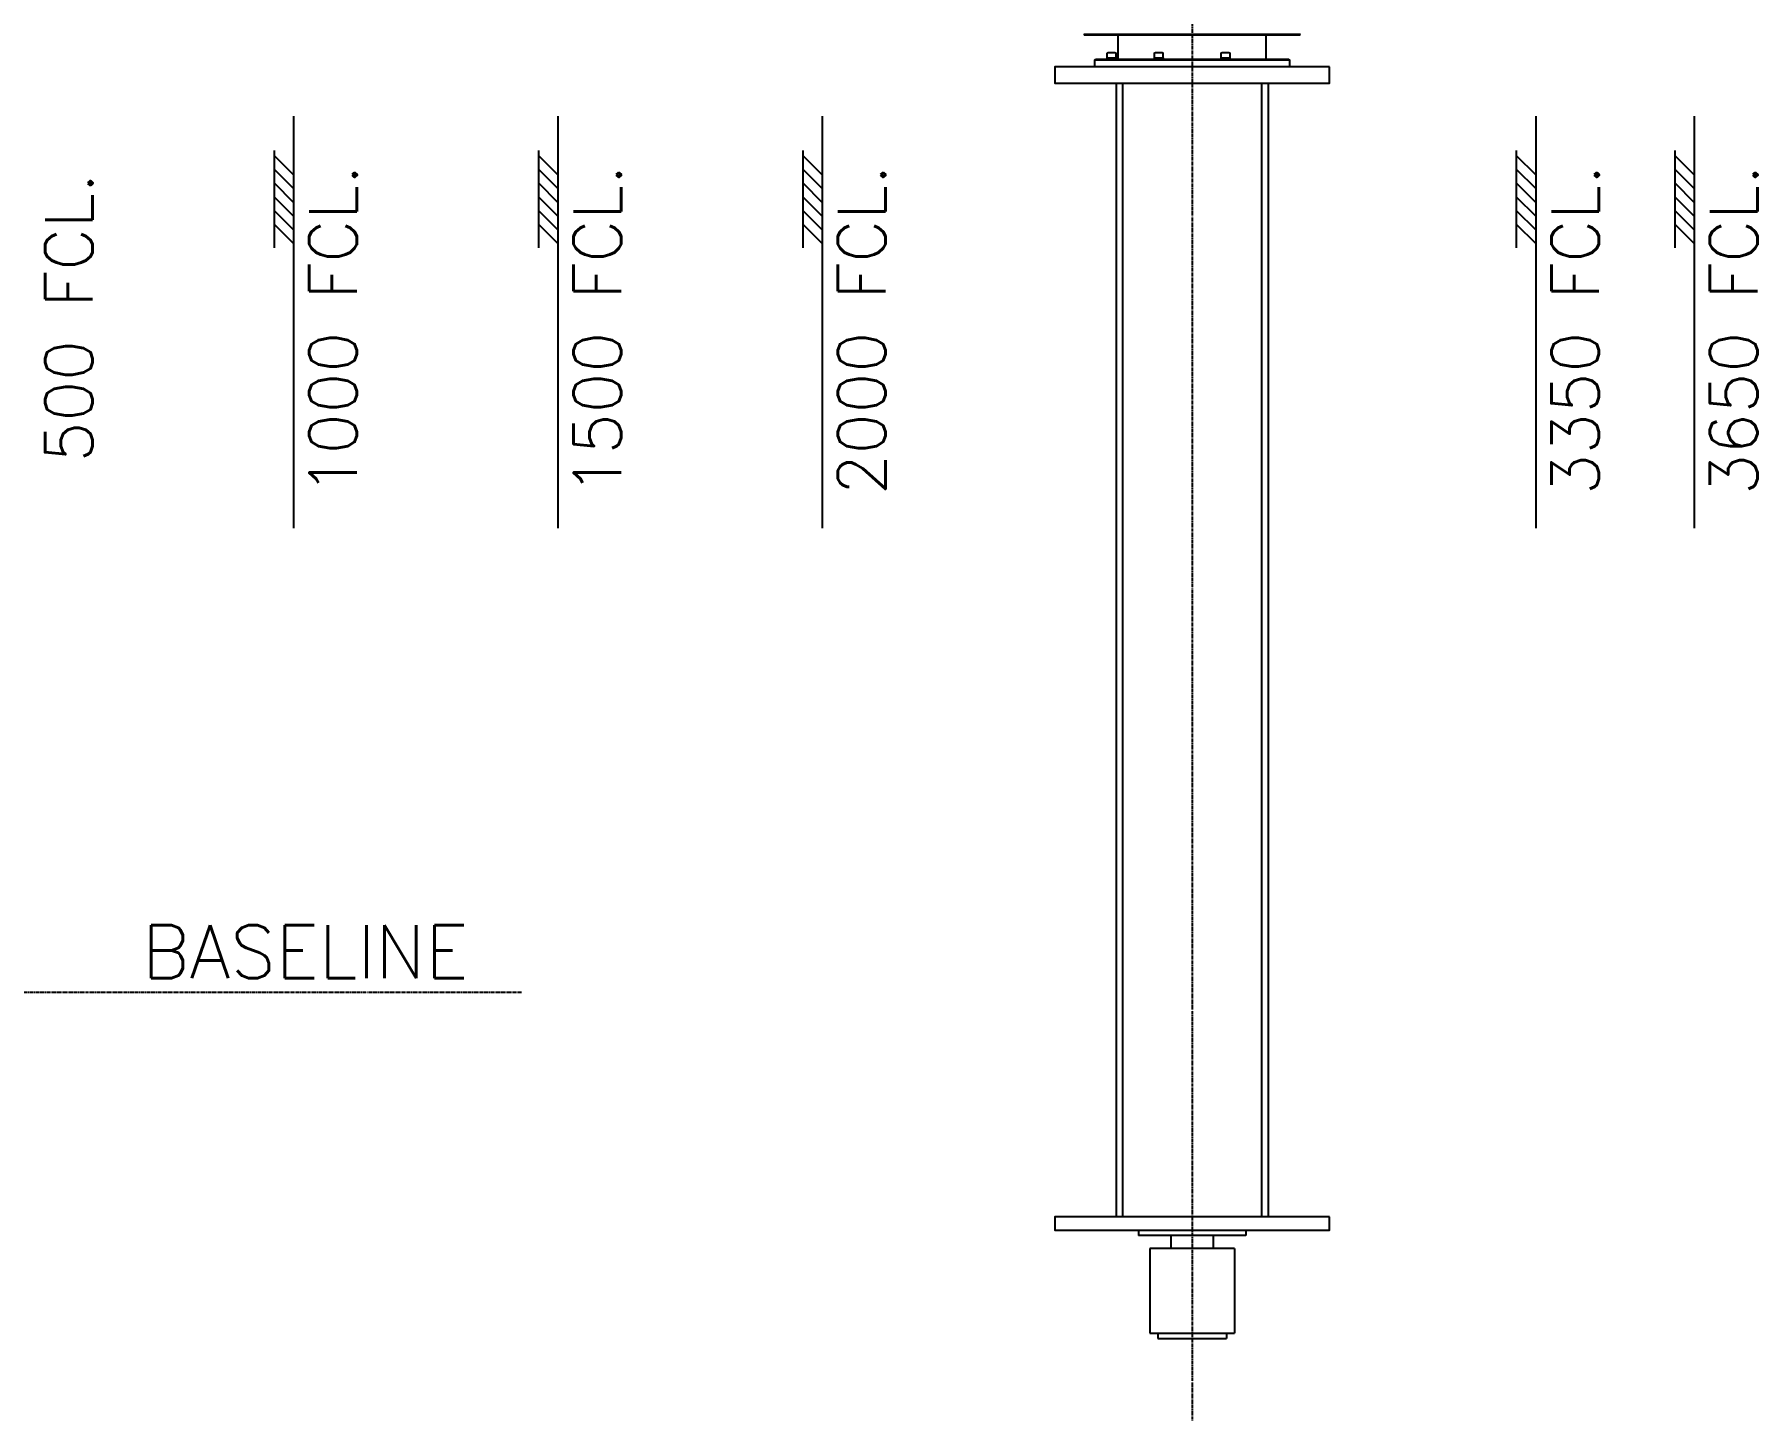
# Model space of a CAD drawing. Extents: x 53504 to 217282, y 25397 to 142583.
# Drawn here: x 172543 to 175803, y 130686 to 133308 of the extents above; entities that cross this region are included whole.
import ezdxf

# ---------------------------------------------------------------- set-up
doc = ezdxf.new("R2010")
doc.units = 0
doc.header["$LTSCALE"] = 250
doc.linetypes.add('PHANTOM', pattern=[2.1, 1.25, -0.2, 0.125, -0.2, 0.125, -0.2])
doc.layers.get('0').update_dxf_attribs({"linetype": 'CONTINUOUS'})
for name, color, linetype in [('S0CO1', 1, 'CONTINUOUS'), ('S0DIM', 2, 'CONTINUOUS'), ('S0PH1', 1, 'PHANTOM')]:
    doc.layers.add(name, color=color, linetype=linetype)
doc.styles.add('ROMANS', font='romans', dxfattribs={"height": 100})

# ---------------------------------------------------------------- blocks, each defined once
blk = doc.blocks.new('rorlangskips')
at = {"color": 0, "linetype": 'ByBlock'}
for p, q in [((-205, 1812), (205, 1812)), ((-205, 1812), (-204, 1811)), ((204, 1811), (-204, 1811)), ((-140, 1767.0003), (-140, 1811)), ((140, 1767.0003), (140, 1811)), ((204, 1811), (205, 1812)), ((-183, 1765), (-184, 1764)), ((169.9934, 1764), (-184, 1764)), ((-184, 1763.9997), (-184, 1751.0004)), ((169.0699, 1765), (-183, 1765)), ((-71.4428, 1767.5), (-71.4428, 1765)), ((-66.3191, 1767.5), (-71.4428, 1767.5)), ((-71.1428, 1776.5), (-71.1428, 1767.5)), ((-70.1428, 1777.5), (-65.8221, 1777.5)), ((-54.8428, 1767.5), (-66.3191, 1767.5)), ((-65.8221, 1777.5), (-56.1428, 1777.5)), ((-55.1428, 1767.5), (-55.1428, 1776.5)), ((-54.8428, 1765), (-54.8428, 1767.5)), ((54.8427, 1767.5), (54.8427, 1765)), ((66.319, 1767.5), (54.8427, 1767.5)), ((55.1427, 1776.5), (55.1427, 1767.5)), ((56.1427, 1777.5), (65.8216, 1777.5)), ((65.8216, 1777.5), (70.1427, 1777.5)), ((71.4427, 1767.5), (66.319, 1767.5)), ((71.1427, 1767.5), (71.1427, 1776.5)), ((71.4427, 1765), (71.4427, 1767.5)), ((144.1401, 1767.5), (144.1401, 1765)), ((160.1083, 1767.5), (144.1401, 1767.5)), ((144.4401, 1776.5005), (144.4401, 1767.5)), ((145.4401, 1777.5), (158.9073, 1777.5)), ((158.9073, 1777.5), (159.4401, 1777.5)), ((160.7401, 1767.5), (160.1083, 1767.5)), ((160.4401, 1767.5), (160.4401, 1776.5005)), ((160.7401, 1765), (160.7401, 1767.5)), ((183, 1765), (169.0699, 1765)), ((184, 1764), (169.9934, 1764)), ((184, 1764), (183, 1765)), ((184, 1751.0004), (184, 1763.9997)), ((-143.90034, 1720), (-143.90034, -425)), ((-131.52352, 1720), (-131.52352, -425)), ((131.52352, 1720), (131.52352, -425)), ((143.90034, 1720), (143.90034, -425)), ((-101.5, -450), (-101.5, -460)), ((101.5, -450), (101.5, -460)), ((-101.5, -460), (101.5, -460)), ((-80, -485), (-80, -645)), ((-80, -485), (80, -485)), ((-40, -460), (-40, -485)), ((40, -460), (40, -485)), ((80, -485), (80, -645)), ((80, -645), (-80, -645)), ((-65, -645), (-65, -655)), ((65, -645), (65, -655)), ((65, -655), (-65, -655))]:
    blk.add_line(p, q, dxfattribs=at)
for points in [[(-70.1429, 1777.4997), (-70.1666, 1777.4995, 0.0061541794), (-70.1905, 1777.4986, 0.0059764669), (-70.2146, 1777.4972, 0.0059336123), (-70.2388, 1777.4952, 0.0060653067), (-70.2633, 1777.4925, 0.0061292629), (-70.2878, 1777.4893, 0.0061765144), (-70.3125, 1777.4854, 0.0062102907), (-70.3372, 1777.4808, 0.0062756989), (-70.3621, 1777.4756, 0.0063146577), (-70.3869, 1777.4697, 0.0063709222), (-70.4118, 1777.4631, 0.0064055408), (-70.4367, 1777.4558, 0.0064592442), (-70.4615, 1777.4478, 0.0064916679), (-70.4863, 1777.4391, 0.0065405909), (-70.5109, 1777.4297, 0.0065699521), (-70.5355, 1777.4197, 0.0066141807), (-70.5599, 1777.4089, 0.006640408), (-70.5841, 1777.3974, 0.0066794604), (-70.6081, 1777.3852, 0.0067023), (-70.6319, 1777.3723, 0.006735883), (-70.6554, 1777.3587, 0.0067551518), (-70.6786, 1777.3444, 0.006782961), (-70.7014, 1777.3295, 0.006798503), (-70.7239, 1777.3139, 0.006820323), (-70.746, 1777.2976, 0.0068319678), (-70.7678, 1777.2807, 0.0068475193), (-70.789, 1777.2632, 0.0068552888), (-70.8098, 1777.2451, 0.006864699), (-70.8301, 1777.2264, 0.0068681219), (-70.8499, 1777.2072, 0.0068705169), (-70.8692, 1777.1874, 0.0068703822), (-70.8879, 1777.1671, 0.0068676882), (-70.906, 1777.1462, 0.0068639249), (-70.9235, 1777.125, 0.0068542082), (-70.9404, 1777.1033, 0.006846161), (-70.9566, 1777.0812, 0.0068303762), (-70.9722, 1777.0586, 0.0068183536), (-70.9872, 1777.0358, 0.006796047), (-71.0015, 1777.0126, 0.0067805254), (-71.0151, 1776.9891, 0.0067532467), (-71.0279, 1776.9653, 0.0067326521), (-71.0402, 1776.9413, 0.006696058), (-71.0517, 1776.9171, 0.0066768348), (-71.0625, 1776.8927, 0.006647375), (-71.0725, 1776.8681, 0.0066073331), (-71.0819, 1776.8434, 0.0065291496), (-71.0906, 1776.8187, 0.0065470978), (-71.0986, 1776.7938, 0.0066116442), (-71.1059, 1776.7689, 0.006417303), (-71.1125, 1776.7441, 0.005992024), (-71.1184, 1776.7194, 0.0064976937), (-71.1237, 1776.6944, 0.0075629238), (-71.1282, 1776.6688, 0.0058522859), (-71.1322, 1776.6449, 0.00230958), (-71.1354, 1776.6233, 0.0078979978), (-71.1381, 1776.5959, 0.013364479), (-71.1405, 1776.5543, 0.0066990834), (-71.1427, 1776.5, 0.0036330258)], [(-55.1424, 1776.5), (-55.1427, 1776.5237, 0.00614104), (-55.1436, 1776.5476, 0.005963373), (-55.1451, 1776.5717, 0.0059203051), (-55.1471, 1776.5959, 0.00605143), (-55.1498, 1776.6204, 0.0061149804), (-55.1531, 1776.6449, 0.0061619031), (-55.1571, 1776.6696, 0.0061954059), (-55.1617, 1776.6944, 0.0062605047), (-55.1669, 1776.7192, 0.0062992476), (-55.1729, 1776.7441, 0.0063552956), (-55.1795, 1776.769, 0.0063897873), (-55.1868, 1776.7938, 0.0064433596), (-55.1948, 1776.8187, 0.006475748), (-55.2035, 1776.8434, 0.0065246374), (-55.2129, 1776.8681, 0.0065540629), (-55.223, 1776.8927, 0.0065983597), (-55.2339, 1776.9171, 0.0066247557), (-55.2454, 1776.9413, 0.006663986), (-55.2576, 1776.9653, 0.0066870968), (-55.2705, 1776.9891, 0.0067209556), (-55.2841, 1777.0126, 0.0067406149), (-55.2984, 1777.0358, 0.0067688453), (-55.3134, 1777.0586, 0.0067848296), (-55.329, 1777.0812, 0.0068070288), (-55.3452, 1777.1033, 0.0068194073), (-55.3621, 1777.125, 0.0068359784), (-55.3797, 1777.1462, 0.0068438411), (-55.3978, 1777.1671, 0.0068523213), (-55.4165, 1777.1874, 0.0068586764), (-55.4357, 1777.2072, 0.0068678446), (-55.4555, 1777.2264, 0.0068733427), (-55.4758, 1777.2451, 0.0068765594), (-55.4966, 1777.2632, 0.0068744029), (-55.5179, 1777.2807, 0.0068629133), (-55.5396, 1777.2976, 0.00685408), (-55.5617, 1777.3139, 0.006838288), (-55.5842, 1777.3295, 0.0068259801), (-55.6071, 1777.3444, 0.0068031829), (-55.6303, 1777.3587, 0.0067872021), (-55.6538, 1777.3723, 0.0067594989), (-55.6776, 1777.3852, 0.0067384403), (-55.7016, 1777.3974, 0.0067013651), (-55.7259, 1777.4089, 0.0066816494), (-55.7503, 1777.4197, 0.0066517028), (-55.7749, 1777.4297, 0.0066111418), (-55.7995, 1777.4391, 0.006532439), (-55.8243, 1777.4478, 0.006549895), (-55.8492, 1777.4558, 0.0066139718), (-55.8741, 1777.4631, 0.0064190546), (-55.899, 1777.4697, 0.0059932252), (-55.9237, 1777.4755, 0.0064985099), (-55.9487, 1777.4808, 0.0075632422), (-55.9743, 1777.4854, 0.0058520212), (-55.9982, 1777.4893, 0.0023093651), (-56.0198, 1777.4925, 0.0078969142), (-56.0472, 1777.4952, 0.013360793), (-56.0889, 1777.4976, 0.0066964227), (-56.1433, 1777.4997, 0.0036313786)], [(56.1428, 1777.4997), (56.1191, 1777.4995, 0.0061514437), (56.0952, 1777.4986, 0.0059739466), (56.0711, 1777.4972, 0.005931254), (56.0468, 1777.4952, 0.0060630441), (56.0224, 1777.4925, 0.006127141), (55.9979, 1777.4893, 0.0061745416), (55.9732, 1777.4854, 0.0062084863), (55.9484, 1777.4808, 0.0062740554), (55.9236, 1777.4756, 0.0063131984), (55.8987, 1777.4697, 0.0063696436), (55.8738, 1777.4631, 0.0064044627), (55.8489, 1777.4558, 0.0064583623), (55.8241, 1777.4478, 0.0064910002), (55.7993, 1777.4391, 0.0065401328), (55.7746, 1777.4297, 0.0065697192), (55.7501, 1777.4197, 0.0066141678), (55.7257, 1777.4089, 0.006640628), (55.7015, 1777.3974, 0.0066799072), (55.6775, 1777.3852, 0.0067029839), (55.6537, 1777.3723, 0.0067367967), (55.6302, 1777.3587, 0.0067563021), (55.607, 1777.3444, 0.0067843383), (55.5841, 1777.3295, 0.006800115), (55.5616, 1777.3139, 0.0068221623), (55.5395, 1777.2976, 0.0068340256), (55.5178, 1777.2807, 0.006849768), (55.4965, 1777.2632, 0.0068577768), (55.4757, 1777.2451, 0.0068674747), (55.4554, 1777.2264, 0.0068709722), (55.4356, 1777.2072, 0.0068731539), (55.4164, 1777.1874, 0.0068731706), (55.3977, 1777.1671, 0.0068710258), (55.3796, 1777.1462, 0.0068675589), (55.3621, 1777.125, 0.0068578773), (55.3452, 1777.1033, 0.006849924), (55.3289, 1777.0812, 0.0068342736), (55.3133, 1777.0586, 0.0068223623), (55.2984, 1777.0358, 0.006800128), (55.2841, 1777.0126, 0.0067846779), (55.2705, 1776.9891, 0.0067574516), (55.2576, 1776.9653, 0.006736902), (55.2454, 1776.9413, 0.0067003263), (55.2339, 1776.9171, 0.0066811217), (55.2231, 1776.8927, 0.0066516606), (55.213, 1776.8681, 0.0066115986), (55.2036, 1776.8434, 0.0065333581), (55.195, 1776.8187, 0.0065512996), (55.187, 1776.7938, 0.0066158579), (55.1797, 1776.7689, 0.0064213512), (55.1731, 1776.7441, 0.0059957593), (55.1672, 1776.7194, 0.0065016844), (55.162, 1776.6944, 0.007567478), (55.1574, 1776.6688, 0.0058557249), (55.1535, 1776.6449, 0.0023109169), (55.1503, 1776.6233, 0.0079025007), (55.1476, 1776.5959, 0.013371688), (55.1452, 1776.5543, 0.006702488), (55.1431, 1776.5, 0.0036348142)], [(71.1422, 1776.5), (71.1419, 1776.5237, 0.0061550179), (71.1411, 1776.5476, 0.005977546), (71.1397, 1776.5717, 0.0059349491), (71.1377, 1776.5959, 0.0060669336), (71.1351, 1776.6204, 0.0061311819), (71.1318, 1776.6449, 0.0061787118), (71.1279, 1776.6696, 0.0062127721), (71.1233, 1776.6944, 0.0062784666), (71.1181, 1776.7192, 0.0063177101), (71.1122, 1776.7441, 0.0063742552), (71.1056, 1776.769, 0.00640915), (71.0984, 1776.7938, 0.0064631261), (71.0904, 1776.8187, 0.0064958138), (71.0817, 1776.8434, 0.0065449947), (71.0724, 1776.8681, 0.006574602), (71.0623, 1776.8927, 0.006619069), (71.0515, 1776.9171, 0.006645519), (71.04, 1776.9413, 0.0066847843), (71.0278, 1776.9653, 0.006707819), (71.0149, 1776.9891, 0.0067415854), (71.0013, 1777.0126, 0.006761015), (70.9871, 1777.0358, 0.0067889688), (70.9721, 1777.0586, 0.00680464), (70.9565, 1777.0812, 0.0068265817), (70.9403, 1777.1033, 0.0068382949), (70.9234, 1777.125, 0.0068538639), (70.9059, 1777.1462, 0.0068617409), (70.8878, 1777.1671, 0.0068713697), (70.8691, 1777.1874, 0.0068745192), (70.8498, 1777.2072, 0.0068760913), (70.83, 1777.2264, 0.0068759192), (70.8097, 1777.2451, 0.0068739644), (70.7889, 1777.2632, 0.0068703818), (70.7677, 1777.2807, 0.0068603664), (70.7459, 1777.2976, 0.0068521289), (70.7238, 1777.3139, 0.0068362458), (70.7013, 1777.3295, 0.0068240724), (70.6784, 1777.3444, 0.0068015697), (70.6552, 1777.3587, 0.0067858431), (70.6317, 1777.3723, 0.0067583511), (70.608, 1777.3852, 0.006737525), (70.5839, 1777.3974, 0.0067006834), (70.5597, 1777.4089, 0.0066812053), (70.5353, 1777.4197, 0.0066514843), (70.5107, 1777.4297, 0.0066111563), (70.4861, 1777.4391, 0.0065326716), (70.4613, 1777.4478, 0.0065503539), (70.4364, 1777.4558, 0.006614654), (70.4115, 1777.4631, 0.0064199356), (70.3866, 1777.4697, 0.0059942312), (70.3619, 1777.4755, 0.006499802), (70.3369, 1777.4808, 0.007565002), (70.3114, 1777.4854, 0.0058535851), (70.2875, 1777.4893, 0.0023100252), (70.2658, 1777.4925, 0.0078993049), (70.2384, 1777.4952, 0.013365528), (70.1967, 1777.4976, 0.0066990869), (70.1424, 1777.4997, 0.0036328941)], [(142.0002, 1764.9996), (141.9528, 1765.0002, -0.0061425819), (141.905, 1765.0019, -0.0059649909), (141.8568, 1765.0048, -0.0059220297), (141.8082, 1765.0089, -0.006053306), (141.7594, 1765.0143, -0.006116993), (141.7103, 1765.0208, -0.0061640401), (141.6609, 1765.0287, -0.006197664), (141.6114, 1765.0379, -0.006262888), (141.5617, 1765.0484, -0.0063017469), (141.5119, 1765.0603, -0.0063579093), (141.4622, 1765.0735, -0.0063925058), (141.4124, 1765.0881, -0.0064461817), (141.3627, 1765.1041, -0.0064786619), (141.3132, 1765.1215, -0.0065276408), (141.2638, 1765.1404, -0.0065571426), (141.2147, 1765.1606, -0.0066015129), (141.1659, 1765.1822, -0.0066279672), (141.1175, 1765.2052, -0.0066672513), (141.0694, 1765.2297, -0.0066904023), (141.0219, 1765.2555, -0.006724299), (140.9749, 1765.2827, -0.0067439718), (140.9285, 1765.3112, -0.0067722011), (140.8828, 1765.3412, -0.0067881993), (140.8377, 1765.3724, -0.0068104401), (140.7935, 1765.4049, -0.0068227232), (140.7501, 1765.4387, -0.006839062), (140.7076, 1765.4737, -0.0068471392), (140.6659, 1765.5099, -0.0068563229), (140.6253, 1765.5473, -0.0068615846), (140.5857, 1765.5858, -0.006867753), (140.5472, 1765.6254, -0.006870412), (140.5099, 1765.666, -0.006870198), (140.4736, 1765.7076, -0.0068671388), (140.4386, 1765.7502, -0.0068568164), (140.4048, 1765.7936, -0.0068485708), (140.3723, 1765.8378, -0.0068328784), (140.3411, 1765.8829, -0.0068208441), (140.3112, 1765.9286, -0.0067984491), (140.2827, 1765.975, -0.0067828547), (140.2555, 1766.022, -0.0067555104), (140.2297, 1766.0695, -0.0067348388), (140.2053, 1766.1176, -0.0066981567), (140.1823, 1766.166, -0.0066788437), (140.1607, 1766.2148, -0.0066492901), (140.1405, 1766.2639, -0.0066091437), (140.1217, 1766.3133, -0.0065308461), (140.1044, 1766.3628, -0.0065486981), (140.0884, 1766.4125, -0.0066131577), (140.0739, 1766.4624, -0.006418664), (140.0607, 1766.5121, -0.0059932001), (140.0489, 1766.5614, -0.0064988607), (140.0384, 1766.6115, -0.0075641379), (140.0292, 1766.6625, -0.0058531058), (140.0214, 1766.7104, -0.0023098772), (140.015, 1766.7536, -0.0078989299), (140.0095, 1766.8084, -0.013365597), (140.0047, 1766.8918, -0.0066994348), (140.0004, 1767.0003, -0.0036331624)], [(145.4396, 1777.5003), (145.4159, 1777.5, 0.0061517941), (145.392, 1777.4991, 0.0059734978), (145.368, 1777.4976, 0.0059300117), (145.3437, 1777.4956, 0.0060609862), (145.3193, 1777.4929, 0.0061242227), (145.2948, 1777.4896, 0.00617079), (145.2702, 1777.4857, 0.0062038692), (145.2454, 1777.4811, 0.0062685748), (145.2206, 1777.4758, 0.0063068369), (145.1958, 1777.4699, 0.0063624151), (145.1709, 1777.4633, 0.00639636), (145.1461, 1777.456, 0.0064493992), (145.1212, 1777.448, 0.0064811817), (145.0965, 1777.4393, 0.006529478), (145.0718, 1777.4299, 0.0065582446), (145.0473, 1777.4198, 0.006601897), (145.0229, 1777.409, 0.0066275886), (144.9987, 1777.3975, 0.0066661296), (144.9747, 1777.3852, 0.0066885037), (144.951, 1777.3723, 0.0067216487), (144.9275, 1777.3587, 0.0067405377), (144.9043, 1777.3444, 0.0067680069), (144.8814, 1777.3295, 0.0067832469), (144.8589, 1777.3139, 0.006804782), (144.8368, 1777.2976, 0.006816279), (144.8151, 1777.2807, 0.0068318093), (144.7939, 1777.2632, 0.0068393242), (144.7731, 1777.2451, 0.0068482043), (144.7528, 1777.2264, 0.0068523371), (144.733, 1777.2072, 0.0068567754), (144.7137, 1777.1874, 0.0068566904), (144.695, 1777.1671, 0.0068520632), (144.6769, 1777.1463, 0.0068477114), (144.6594, 1777.125, 0.006838631), (144.6425, 1777.1033, 0.0068309474), (144.6262, 1777.0812, 0.0068152902), (144.6106, 1777.0587, 0.0068035236), (144.5957, 1777.0358, 0.0067816006), (144.5814, 1777.0126, 0.0067664804), (144.5678, 1776.9891, 0.0067396313), (144.5549, 1776.9654, 0.006719511), (144.5426, 1776.9414, 0.0066834417), (144.5311, 1776.9172, 0.0066647591), (144.5203, 1776.8928, 0.0066358658), (144.5102, 1776.8682, 0.0065964558), (144.5008, 1776.8436, 0.006518959), (144.4921, 1776.8188, 0.0065374874), (144.4841, 1776.794, 0.0066025602), (144.4768, 1776.7691, 0.0064091367), (144.4702, 1776.7443, 0.0059849693), (144.4642, 1776.7196, 0.0064906978), (144.459, 1776.6946, 0.0075556504), (144.4543, 1776.6691, 0.0058473792), (144.4504, 1776.6452, 0.0023078027), (144.4472, 1776.6237, 0.0078924278), (144.4444, 1776.5963, 0.013357824), (144.442, 1776.5547, 0.006697009), (144.4398, 1776.5005, 0.0036322257)], [(160.44, 1776.5005), (160.4398, 1776.5241, 0.0061540952), (160.4389, 1776.548, 0.0059759764), (160.4375, 1776.5721, 0.0059327134), (160.4354, 1776.5963, 0.0060639809), (160.4328, 1776.6207, 0.0061274908), (160.4295, 1776.6452, 0.0061743112), (160.4256, 1776.6699, 0.0062076411), (160.421, 1776.6946, 0.0062726032), (160.4157, 1776.7194, 0.006311109), (160.4098, 1776.7443, 0.0063669278), (160.4032, 1776.7692, 0.0064010983), (160.3959, 1776.794, 0.006454361), (160.3879, 1776.8188, 0.0064863482), (160.3792, 1776.8436, 0.0065348447), (160.3698, 1776.8683, 0.0065637897), (160.3598, 1776.8928, 0.0066076141), (160.3489, 1776.9172, 0.0066334536), (160.3374, 1776.9414, 0.0066721338), (160.3252, 1776.9654, 0.0066946211), (160.3123, 1776.9891, 0.0067278698), (160.2987, 1777.0126, 0.0067468327), (160.2845, 1777.0358, 0.0067743616), (160.2695, 1777.0587, 0.0067896398), (160.2539, 1777.0812, 0.0068112079), (160.2376, 1777.1033, 0.00682268), (160.2208, 1777.125, 0.0068381397), (160.2032, 1777.1463, 0.0068456657), (160.1851, 1777.1671, 0.0068546636), (160.1664, 1777.1874, 0.0068584421), (160.1472, 1777.2072, 0.0068620223), (160.1274, 1777.2264, 0.0068618217), (160.1071, 1777.2451, 0.0068577956), (160.0863, 1777.2632, 0.0068535139), (160.065, 1777.2807, 0.0068440687), (160.0433, 1777.2976, 0.006836119), (160.0212, 1777.3139, 0.0068202839), (159.9987, 1777.3295, 0.0068082893), (159.9758, 1777.3444, 0.0067861039), (159.9526, 1777.3587, 0.0067707117), (159.9291, 1777.3723, 0.0067435897), (159.9054, 1777.3852, 0.0067231787), (159.8814, 1777.3975, 0.0066868129), (159.8572, 1777.409, 0.0066678251), (159.8328, 1777.4198, 0.0066386284), (159.8082, 1777.4299, 0.006598895), (159.7835, 1777.4393, 0.0065210746), (159.7588, 1777.448, 0.0065392967), (159.734, 1777.456, 0.0066040772), (159.709, 1777.4633, 0.0064102923), (159.6842, 1777.4699, 0.0059857774), (159.6595, 1777.4758, 0.00649127), (159.6345, 1777.4811, 0.0075559217), (159.609, 1777.4857, 0.005847269), (159.5851, 1777.4896, 0.00230769), (159.5635, 1777.4929, 0.0078918239), (159.5361, 1777.4956, 0.013355639), (159.4945, 1777.4981, 0.0066954029), (159.4402, 1777.5003, 0.003631226)]]:
    blk.add_lwpolyline(points, format="xyb", dxfattribs=at)
for points in [[(-260, 1751), (260, 1751), (260, 1720), (-260, 1720)], [(-260, -425), (260, -425), (260, -450), (-260, -450)]]:
    blk.add_lwpolyline(points, close=True, dxfattribs=at)
blk = doc.blocks.new('*X7')
at = {"color": 0}
for p, q in [((13410.3, 17177.2), (13450.3, 17217.2)), ((13438.6, 17177.2), (13478.6, 17217.2)), ((13466.9, 17177.2), (13506.9, 17217.2)), ((13495.2, 17177.2), (13535.2, 17217.2)), ((13523.5, 17177.2), (13563.5, 17217.2)), ((13551.8, 17177.2), (13591.8, 17217.2))]:
    blk.add_line(p, q, dxfattribs=at)
blk = doc.blocks.new('TYKK')
at = {"layer": 'S0CO1'}
for p, q in [((-2.04, 0.816), (2.04, 0.816)), ((-2.04, 0), (2.04, 0))]:
    blk.add_line(p, q, dxfattribs=at)
at = {"layer": 'S0CO1', "xscale": 0.0204, "yscale": 0.0204, "zscale": 0.0204}
blk.add_blockref('*X7', (-275.405, -350.414), dxfattribs=at)

msp = doc.modelspace()

# ---------------------------------------------------------------- linework, layer by layer
at = {"layer": 'S0DIM', "color": 0}
for p, q in [((173033.047, 133153.477), (173033.047, 132374.501)), ((173533.047, 133153.477), (173533.047, 132374.501)), ((174033.047, 133153.477), (174033.047, 132374.501)), ((175383.047, 133153.477), (175383.047, 132374.501)), ((175683.047, 133153.477), (175683.047, 132374.501))]:
    msp.add_line(p, q, dxfattribs=at)
at = {"layer": 'S0PH1', "color": 0, "ltscale": 0.02}
for p, q in [((174733.047, 135145.899), (174733.047, 130685.986)), ((170602.071, 131496.227), (173464.022, 131496.227))]:
    msp.add_line(p, q, dxfattribs=at)

# ---------------------------------------------------------------- block references
at = {"layer": 'S0CO1', "color": 0, "xscale": -1}
msp.add_blockref('rorlangskips', (174733.047, 131496.227), dxfattribs=at)
at = {"layer": 'S0DIM', "color": 0, "extrusion": (0, 0, -1), "xscale": -45, "yscale": 45, "zscale": -45, "rotation": 90}
for p in [(-172996.327, 132996.657), (-173496.327, 132996.657), (-173996.327, 132996.657), (-175346.327, 132996.657), (-175646.327, 132996.657)]:
    msp.add_blockref('TYKK', p, dxfattribs=at)

# ---------------------------------------------------------------- texts
at = {"layer": 'S0DIM', "color": 0, "style": 'ROMANS', "text_generation_flag": 6}
for s, p in [('1000 FCL.', (173152.797, 132436.993)), ('1500 FCL.', (173652.797, 132436.993)), ('2000 FCL.', (174152.797, 132436.993)), ('3350 FCL.', (175502.797, 132436.993)), ('3650 FCL.', (175802.797, 132436.993)), (' 500 FCL.', (172652.797, 132436.993))]:
    msp.add_text(s, height=90, rotation=270, dxfattribs=at).set_placement(p)
at = {"layer": 'S0DIM', "color": 0, "style": 'ROMANS'}
msp.add_text('BASELINE', height=100, dxfattribs=at).set_placement((172746.507, 131522.987))

doc.saveas('drawing.dxf')
